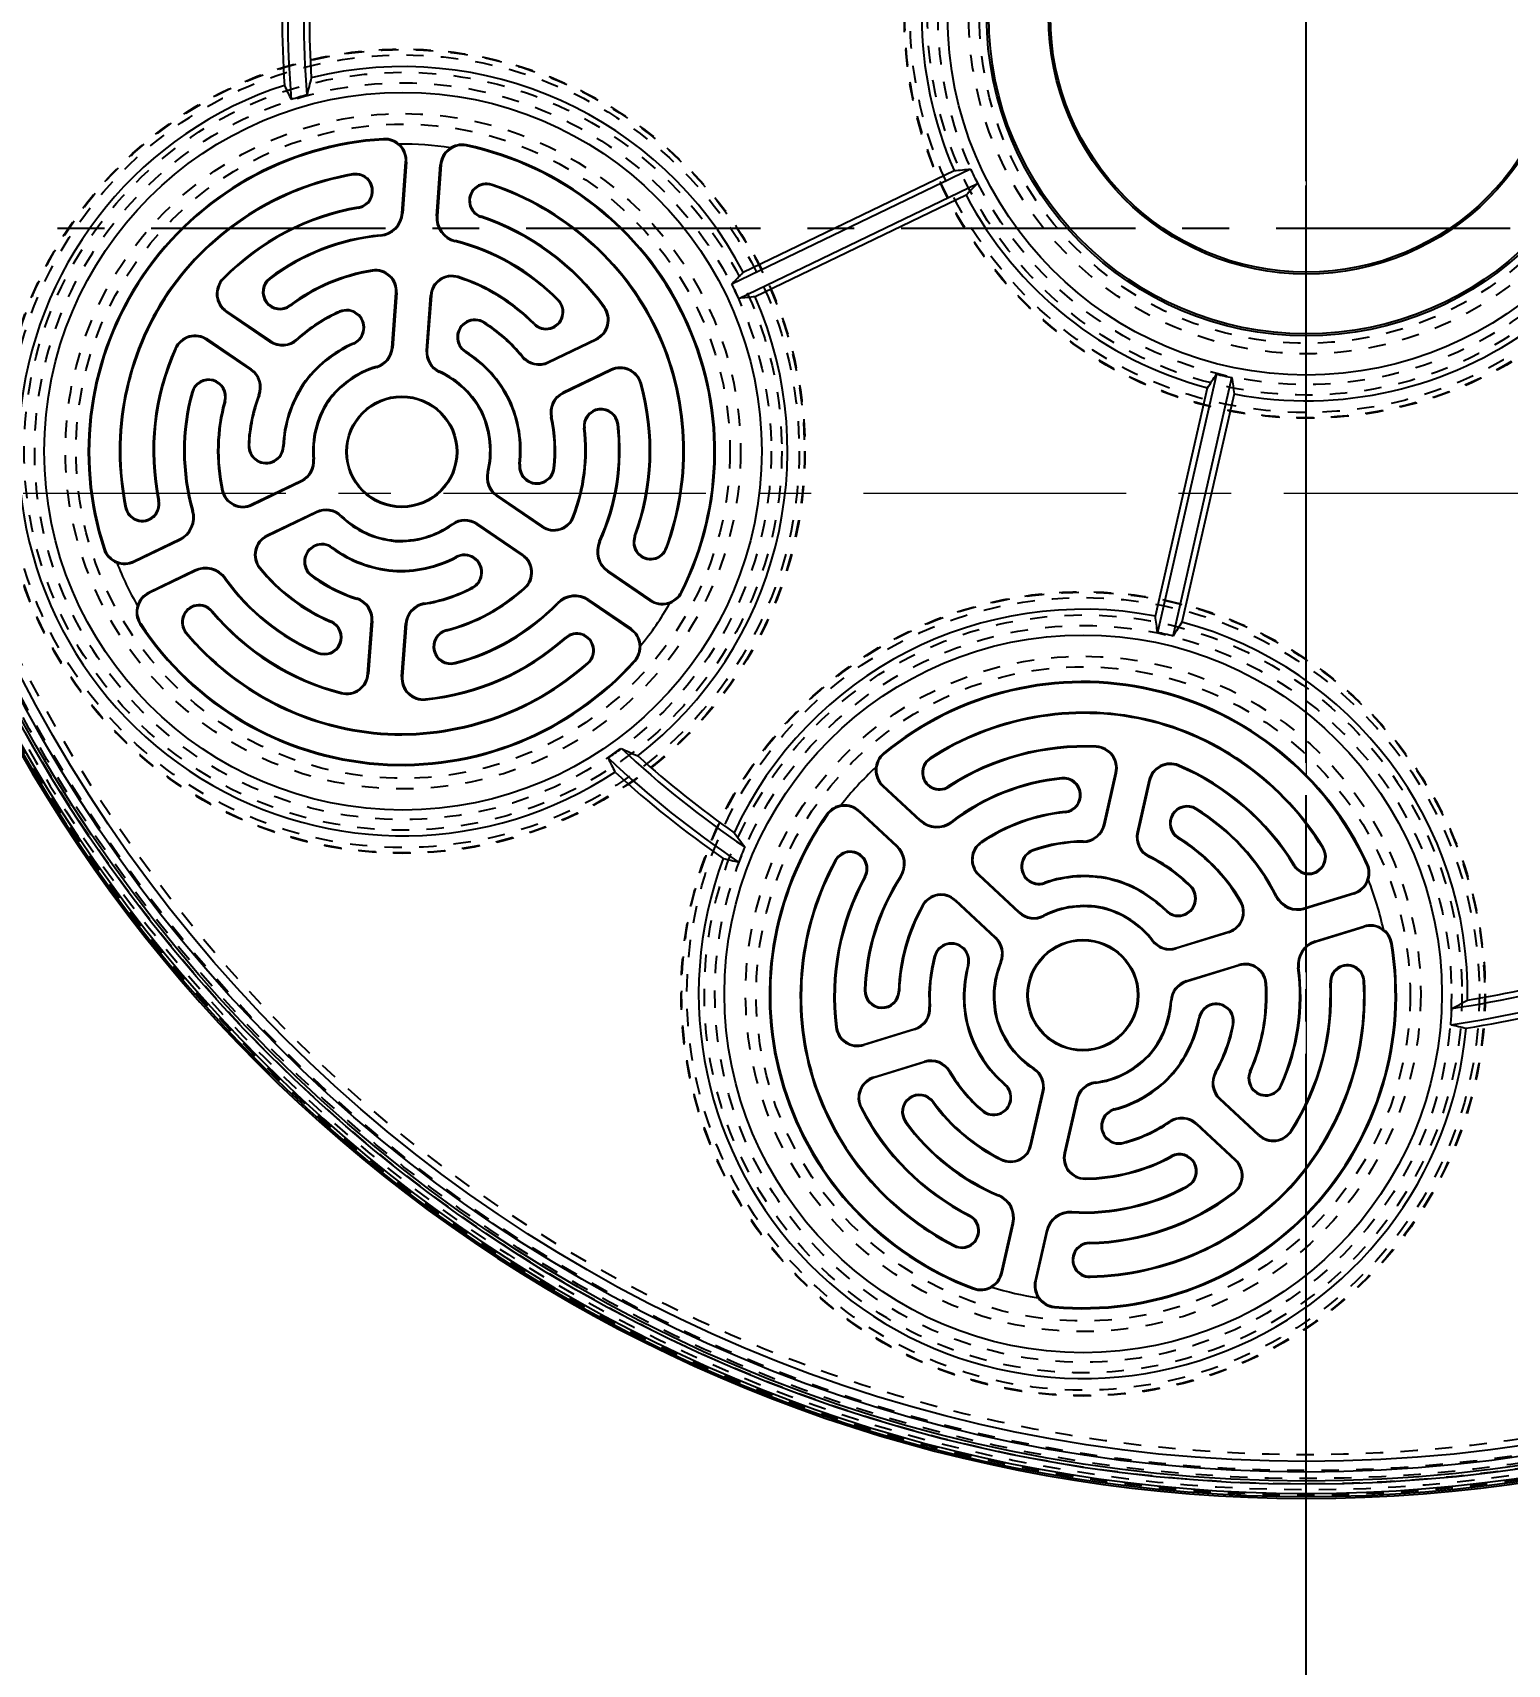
# Model space of a CAD drawing. Header units: millimetres. Extents: x -2414 to 10498, y -2238 to 649.
# Drawn here: x -238.8 to -99.7, y -1107 to -953.2 of the extents above; entities that cross this region are included whole.
import ezdxf

# ---------------------------------------------------------------- set-up
doc = ezdxf.new("R2010")
doc.units = ezdxf.units.MM
doc.header["$LTSCALE"] = 16.335
doc.header["$PDMODE"] = 3
doc.header["$PDSIZE"] = 0.3125
doc.linetypes.add('CENTER', pattern=[0.6, 0.375, -0.075, 0.075, -0.075])
doc.linetypes.add('HIDDEN', pattern=[0.2, 0.1, -0.1])
doc.layers.get('0').update_dxf_attribs({"linetype": 'CONTINUOUS'})
doc.layers.get('Defpoints').update_dxf_attribs({"linetype": 'CONTINUOUS'})
doc.layers.add('DEFAULT_2', color=8, linetype='HIDDEN')
doc.layers.add('moldbase', color=7, linetype='CONTINUOUS', lineweight=20)
doc.styles.get("Standard").update_dxf_attribs({"font": 'txt', "width": 0.8})
doc.dimstyles.new('01', dxfattribs={"dimtxt": 5, "dimasz": 5, "dimexe": 0, "dimexo": 0, "dimgap": 0, "dimtad": 0, "dimzin": 0, "dimdsep": 46, "dimtxsty": 'Standard', "dimcen": 0, "dimclrd": 4, "dimclre": 4, "dimclrt": 6, "dimazin": 0, "dimtfac": 1, "dimtofl": 0, "dimtmove": 0, "dimatfit": 3, "dimfxl": 0, "dimtolj": 1, "dimtzin": 0, "dimarcsym": 0})

# ---------------------------------------------------------------- blocks, each defined once
blk = doc.blocks.new('*D180')
at = {"color": 4, "linetype": 'ByBlock', "lineweight": -2, "transparency": 16777216}
for p, q in [((-324.54, -946.63), (-324.54, -941.63)), ((-232.81, -951.63), (-324.54, -951.63)), ((-264.48, -971.63), (-324.54, -971.63)), ((-324.54, -976.63), (-324.54, -981.63))]:
    blk.add_line(p, q, dxfattribs=at)
at = {"color": 4, "linetype": 'ByBlock', "transparency": 16777216}
for points in [[(-325.38, -946.63), (-323.71, -946.63), (-324.54, -951.63)], [(-325.38, -976.63), (-323.71, -976.63), (-324.54, -971.63)]]:
    blk.add_solid(points, dxfattribs=at)
at = {"layer": 'Defpoints', "color": 0, "linetype": 'ByBlock', "transparency": 16777216}
for p in [(-232.81, -951.63), (-324.54, -971.63), (-264.48, -971.63)]:
    blk.add_point(p, dxfattribs=at)
at = {"color": 6, "linetype": 'ByBlock', "transparency": 16777216, "insert": (-324.54, -961.68), "char_height": 5, "attachment_point": 5, "rotation": 90}
blk.add_mtext('\\A1;20.00', dxfattribs=at)

msp = doc.modelspace()

# ---------------------------------------------------------------- linework, layer by layer
at = {"color": 1, "linetype": 'CENTER', "ltscale": 2.487909}
msp.add_line((-118.638, -1186.63), (-118.638, -756.63), dxfattribs=at)
at = {"color": 1, "linetype": 'CENTER', "ltscale": 8.648595}
msp.add_line((-118.638, -1105.349), (-118.638, -797.91), dxfattribs=at)
at = {"color": 7, "linetype": 'Continuous'}
for p, q in [((-205.667, -963.187), (-205.662, -963.278)), ((-197.83, -963.775), (-197.849, -963.864)), ((-203.94, -970.204), (-203.579, -965.396)), ((-203.49, -965.403), (-203.85, -970.211)), ((-203.579, -965.396), (-203.49, -965.403)), ((-200.675, -970.449), (-200.314, -965.641)), ((-200.225, -965.647), (-200.586, -970.456)), ((-200.314, -965.641), (-200.225, -965.647)), ((-150.303, -966.041), (-172.818, -976.882)), ((-208.555, -966.595), (-208.571, -966.507)), ((-195.483, -967.576), (-195.455, -967.491)), ((-172.166, -978.237), (-149.651, -967.396)), ((-171.738, -975.769), (-151.847, -966.191)), ((-150.731, -968.509), (-170.622, -978.087)), ((-208.027, -969.632), (-208.011, -969.72)), ((-203.85, -970.211), (-203.94, -970.204)), ((-200.586, -970.456), (-200.675, -970.449)), ((-196.459, -970.5), (-196.487, -970.585)), ((-205.951, -972.355), (-205.959, -972.266)), ((-198.918, -972.883), (-198.896, -972.796)), ((-220.824, -976.362), (-220.76, -976.424)), ((-216.362, -976.396), (-216.415, -976.324)), ((-206.733, -975.581), (-206.719, -975.669)), ((-198.626, -976.189), (-198.653, -976.274)), ((-225.919, -977.714), (-225.994, -977.664)), ((-204.892, -982.894), (-204.503, -977.709)), ((-204.413, -977.715), (-204.802, -982.901)), ((-204.503, -977.709), (-204.413, -977.715)), ((-201.627, -983.139), (-201.238, -977.954)), ((-201.149, -977.96), (-201.538, -983.146)), ((-201.238, -977.954), (-201.149, -977.96)), ((-189.227, -978.431), (-189.163, -978.369)), ((-220.513, -979.504), (-220.462, -979.43)), ((-216.375, -982.326), (-220.513, -979.504)), ((-220.462, -979.43), (-216.324, -982.252)), ((-214.497, -978.875), (-214.443, -978.947)), ((-209.774, -979.541), (-209.81, -979.459)), ((-184.809, -979.063), (-184.882, -979.116)), ((-196.209, -980.558), (-196.162, -980.482)), ((-191.44, -980.605), (-191.504, -980.668)), ((-179.972, -981.161), (-179.892, -981.122)), ((-225.318, -982.952), (-225.236, -982.988)), ((-222.329, -982.168), (-222.278, -982.094)), ((-218.191, -984.989), (-222.329, -982.168)), ((-222.278, -982.094), (-218.14, -984.915)), ((-216.324, -982.252), (-216.375, -982.326)), ((-213.782, -982.141), (-213.842, -982.075)), ((-208.509, -982.45), (-208.473, -982.532)), ((-204.802, -982.901), (-204.892, -982.894)), ((-190.137, -984.216), (-185.624, -982.044)), ((-190.098, -984.297), (-185.586, -982.124)), ((-185.624, -982.044), (-185.586, -982.124)), ((-201.538, -983.146), (-201.627, -983.139)), ((-197.895, -983.246), (-197.942, -983.322)), ((-192.635, -983.727), (-192.565, -983.671)), ((-190.098, -984.297), (-190.137, -984.216)), ((-218.14, -984.915), (-218.191, -984.989)), ((-206.307, -984.749), (-206.332, -984.663)), ((-200.415, -985.191), (-200.377, -985.11)), ((-184.226, -984.948), (-188.739, -987.121)), ((-184.187, -985.029), (-188.7, -987.202)), ((-184.226, -984.948), (-184.187, -985.029)), ((-127.113, -985.372), (-132.674, -1009.734)), ((-131.209, -1010.069), (-125.647, -985.706)), ((-223.656, -987.093), (-223.742, -987.069)), ((-217.366, -987.397), (-217.449, -987.365)), ((-213.271, -986.338), (-213.197, -986.39)), ((-188.7, -987.202), (-188.739, -987.121)), ((-181.349, -986.25), (-181.435, -986.274)), ((-132.872, -1008.196), (-127.958, -986.672)), ((-125.45, -987.245), (-130.363, -1008.768)), ((-220.667, -987.924), (-220.581, -987.948)), ((-210.863, -987.981), (-210.937, -987.93)), ((-196.391, -989.066), (-196.311, -989.027)), ((-193.766, -987.803), (-193.847, -987.84)), ((-189.875, -989.459), (-189.787, -989.44)), ((-186.689, -990.473), (-186.778, -990.483)), ((-183.61, -990.097), (-183.521, -990.086)), ((-218.323, -992.077), (-218.412, -992.074)), ((-215.152, -992.193), (-215.063, -992.196)), ((-212.208, -993.403), (-212.297, -993.411)), ((-195.871, -994.628), (-195.784, -994.65)), ((-192.779, -993.871), (-192.868, -993.861)), ((-189.627, -994.23), (-189.538, -994.24)), ((-220.898, -996.355), (-220.811, -996.335)), ((-218.103, -997.654), (-213.418, -995.398)), ((-218.064, -997.734), (-213.379, -995.478)), ((-213.418, -995.398), (-213.379, -995.478)), ((-195.023, -996.855), (-194.972, -996.781)), ((-190.726, -999.785), (-195.023, -996.855)), ((-194.972, -996.781), (-190.676, -999.711)), ((-229.929, -997.94), (-230.017, -997.957)), ((-226.909, -997.322), (-226.821, -997.305)), ((-223.615, -998.261), (-223.702, -998.285)), ((-218.064, -997.734), (-218.103, -997.654)), ((-211.997, -998.348), (-216.683, -1000.603)), ((-211.959, -998.428), (-216.644, -1000.684)), ((-211.997, -998.348), (-211.959, -998.428)), ((-209.645, -998.727), (-209.707, -998.791)), ((-199.2, -999.51), (-199.148, -999.583)), ((-196.867, -999.56), (-196.817, -999.486)), ((-192.571, -1002.49), (-196.867, -999.56)), ((-196.817, -999.486), (-192.521, -1002.416)), ((-190.676, -999.711), (-190.726, -999.785)), ((-187.718, -998.844), (-187.802, -998.812)), ((-229.228, -1003.01), (-224.883, -1000.918)), ((-229.189, -1003.091), (-224.844, -1000.999)), ((-224.883, -1000.918), (-224.844, -1000.999)), ((-216.644, -1000.684), (-216.683, -1000.603)), ((-204.568, -1001.057), (-204.574, -1001.146)), ((-185.316, -1001.134), (-185.234, -1001.171)), ((-181.92, -1000.697), (-182.004, -1000.666)), ((-232.048, -1001.873), (-231.96, -1001.844)), ((-229.189, -1003.091), (-229.228, -1003.01)), ((-210.535, -1001.783), (-210.481, -1001.711)), ((-198.776, -1002.665), (-198.818, -1002.586)), ((-192.521, -1002.416), (-192.571, -1002.49)), ((-179.025, -1001.758), (-178.941, -1001.789)), ((-223.463, -1003.868), (-227.808, -1005.96)), ((-223.424, -1003.949), (-227.769, -1006.041)), ((-223.463, -1003.868), (-223.424, -1003.949)), ((-217.372, -1003.679), (-217.302, -1003.623)), ((-212.422, -1004.333), (-212.475, -1004.405)), ((-204.786, -1003.963), (-204.778, -1003.873)), ((-184.509, -1004.025), (-184.459, -1003.951)), ((-180.525, -1006.741), (-184.509, -1004.025)), ((-184.459, -1003.951), (-180.475, -1006.667)), ((-227.769, -1006.041), (-227.808, -1005.96)), ((-220.556, -1004.615), (-220.629, -1004.667)), ((-197.29, -1005.468), (-197.248, -1005.548)), ((-192.298, -1005.56), (-192.358, -1005.494)), ((-177.518, -1005.963), (-177.599, -1005.922)), ((-208.166, -1006.504), (-208.193, -1006.589)), ((-201.822, -1006.98), (-201.808, -1007.068)), ((-189.289, -1006.96), (-189.225, -1007.023)), ((-186.354, -1006.729), (-186.303, -1006.656)), ((-182.37, -1009.446), (-186.354, -1006.729)), ((-186.303, -1006.656), (-182.319, -1009.372)), ((-180.475, -1006.667), (-180.525, -1006.741)), ((-228.638, -1008.954), (-228.561, -1008.903)), ((-221.876, -1007.774), (-221.807, -1007.717)), ((-210.637, -1008.756), (-210.601, -1008.674)), ((-207.173, -1013.645), (-206.799, -1008.65)), ((-206.709, -1008.657), (-207.084, -1013.651)), ((-206.799, -1008.65), (-206.709, -1008.657)), ((-203.959, -1013.886), (-203.584, -1008.891)), ((-203.495, -1008.898), (-203.869, -1013.893)), ((-203.584, -1008.891), (-203.495, -1008.898)), ((-224.242, -1009.75), (-224.311, -1009.808)), ((-199.715, -1009.575), (-199.738, -1009.488)), ((-188.455, -1010.281), (-188.514, -1010.214)), ((-182.319, -1009.372), (-182.37, -1009.446)), ((-211.851, -1011.611), (-211.886, -1011.693)), ((-207.084, -1013.651), (-207.173, -1013.645)), ((-198.94, -1012.579), (-198.918, -1012.666)), ((-186.41, -1012.588), (-186.351, -1012.655)), ((-181.945, -1012.456), (-182.013, -1012.395)), ((-203.869, -1013.893), (-203.959, -1013.886)), ((-209.65, -1015.492), (-209.628, -1015.406)), ((-201.696, -1016.089), (-201.705, -1016)), ((-133.789, -1017.995), (-133.77, -1017.908)), ((-205.931, -1019.229), (-205.937, -1019.318)), ((-158.516, -1021.118), (-158.458, -1021.188)), ((-138.445, -1020.469), (-138.449, -1020.558)), ((-154.081, -1021.653), (-154.13, -1021.577)), ((-137.738, -1027.848), (-136.623, -1022.965)), ((-137.651, -1027.867), (-136.536, -1022.985)), ((-136.623, -1022.965), (-136.536, -1022.985)), ((-130.669, -1022.244), (-130.704, -1022.327)), ((-158.606, -1024.223), (-158.545, -1024.158)), ((-155.072, -1027.503), (-158.606, -1024.223)), ((-158.545, -1024.158), (-155.011, -1027.438)), ((-152.403, -1024.239), (-152.355, -1024.314)), ((-141.693, -1023.529), (-141.702, -1023.44)), ((-133.48, -1023.682), (-134.595, -1028.565)), ((-133.393, -1023.702), (-134.508, -1028.585)), ((-133.48, -1023.682), (-133.393, -1023.702)), ((-163.862, -1026.879), (-163.788, -1026.931)), ((-160.833, -1026.623), (-160.772, -1026.557)), ((-157.298, -1029.903), (-160.833, -1026.623)), ((-160.772, -1026.557), (-157.238, -1029.837)), ((-155.011, -1027.438), (-155.072, -1027.503)), ((-152.074, -1027.647), (-152.128, -1027.576)), ((-141.374, -1026.615), (-141.365, -1026.704)), ((-129.07, -1026.411), (-129.023, -1026.334)), ((-137.651, -1027.867), (-137.738, -1027.848)), ((-134.508, -1028.585), (-134.595, -1028.565)), ((-130.697, -1029.052), (-130.744, -1029.129)), ((-157.238, -1029.837), (-157.298, -1029.903)), ((-149.307, -1029.48), (-149.257, -1029.554)), ((-144.384, -1030.314), (-144.413, -1030.23)), ((-139.677, -1029.495), (-139.678, -1029.406)), ((-117.095, -1030.096), (-117.018, -1030.05)), ((-162.998, -1031.261), (-163.077, -1031.218)), ((-133.475, -1030.911), (-133.436, -1030.831)), ((-119.729, -1031.698), (-119.805, -1031.745)), ((-112.868, -1031.54), (-112.95, -1031.578)), ((-160.294, -1032.742), (-160.215, -1032.785)), ((-156.871, -1032.816), (-156.946, -1032.767)), ((-149.555, -1032.622), (-149.494, -1032.556)), ((-145.744, -1036.159), (-149.555, -1032.622)), ((-149.494, -1032.556), (-145.683, -1036.093)), ((-143.333, -1033.308), (-143.303, -1033.393)), ((-137.196, -1032.92), (-137.217, -1033.007)), ((-129.591, -1033.692), (-129.527, -1033.628)), ((-151.782, -1035.022), (-151.721, -1034.956)), ((-147.971, -1038.559), (-151.782, -1035.022)), ((-151.721, -1034.956), (-147.91, -1038.493)), ((-124.793, -1035.076), (-124.87, -1035.121)), ((-121.505, -1034.626), (-121.425, -1034.585)), ((-118.768, -1035.712), (-114.16, -1034.29)), ((-114.134, -1034.376), (-118.742, -1035.797)), ((-114.16, -1034.29), (-114.134, -1034.376)), ((-154.836, -1035.439), (-154.758, -1035.483)), ((-145.683, -1036.093), (-145.744, -1036.159)), ((-143.384, -1036.491), (-143.424, -1036.411)), ((-137.845, -1035.761), (-137.825, -1035.674)), ((-131.837, -1035.933), (-131.9, -1035.996)), ((-118.742, -1035.797), (-118.768, -1035.712)), ((-130.928, -1039.462), (-125.959, -1037.929)), ((-125.933, -1038.015), (-130.902, -1039.547)), ((-125.959, -1037.929), (-125.933, -1038.015)), ((-117.803, -1038.84), (-113.195, -1037.419)), ((-113.169, -1037.505), (-117.777, -1038.926)), ((-113.195, -1037.419), (-113.169, -1037.505)), ((-147.91, -1038.493), (-147.971, -1038.559)), ((-133.172, -1038.822), (-133.101, -1038.768)), ((-130.902, -1039.547), (-130.928, -1039.462)), ((-117.777, -1038.926), (-117.803, -1038.84)), ((-110.551, -1039.049), (-110.641, -1039.065)), ((-153.637, -1040.286), (-153.723, -1040.262)), ((-150.573, -1041.11), (-150.486, -1041.134)), ((-147.403, -1040.822), (-147.486, -1040.788)), ((-129.964, -1042.59), (-124.995, -1041.058)), ((-124.968, -1041.143), (-129.937, -1042.676)), ((-124.995, -1041.058), (-124.968, -1041.143)), ((-119.427, -1041.365), (-119.338, -1041.353)), ((-129.937, -1042.676), (-129.964, -1042.59)), ((-122.398, -1042.844), (-122.487, -1042.85)), ((-116.31, -1042.783), (-116.4, -1042.788)), ((-113.232, -1042.623), (-113.142, -1042.618)), ((-160.202, -1043.475), (-160.292, -1043.473)), ((-157.101, -1043.563), (-157.012, -1043.566)), ((-131.431, -1044.468), (-131.341, -1044.473)), ((-154.102, -1045.04), (-154.191, -1045.046)), ((-128.7, -1046.104), (-128.788, -1046.087)), ((-163.011, -1046.943), (-162.922, -1046.932)), ((-160.387, -1048.573), (-155.601, -1047.097)), ((-155.574, -1047.183), (-160.36, -1048.659)), ((-155.601, -1047.097), (-155.574, -1047.183)), ((-150.502, -1047.258), (-150.416, -1047.232)), ((-147.717, -1046.399), (-147.803, -1046.426)), ((-125.582, -1046.69), (-125.494, -1046.707)), ((-160.36, -1048.659), (-160.387, -1048.573)), ((-159.437, -1051.654), (-154.651, -1050.178)), ((-154.624, -1050.263), (-159.41, -1051.739)), ((-154.651, -1050.178), (-154.624, -1050.263)), ((-133.568, -1049.629), (-133.503, -1049.69)), ((-165.131, -1051.77), (-165.216, -1051.797)), ((-159.41, -1051.739), (-159.437, -1051.654)), ((-152.227, -1051.119), (-152.305, -1051.164)), ((-144.316, -1050.831), (-144.365, -1050.906)), ((-138.555, -1052.146), (-138.544, -1052.235)), ((-131.433, -1051.612), (-131.497, -1051.55)), ((-127.226, -1051.176), (-127.148, -1051.22)), ((-123.883, -1051.147), (-123.965, -1051.11)), ((-147.098, -1052.378), (-147.039, -1052.31)), ((-144.668, -1058.09), (-143.511, -1053.021)), ((-144.581, -1058.11), (-143.423, -1053.041)), ((-143.511, -1053.021), (-143.423, -1053.041)), ((-140.319, -1053.749), (-141.476, -1058.819)), ((-140.231, -1053.769), (-141.389, -1058.839)), ((-140.319, -1053.749), (-140.231, -1053.769)), ((-126.829, -1053.745), (-126.768, -1053.679)), ((-123.158, -1057.152), (-126.829, -1053.745)), ((-126.768, -1053.679), (-123.097, -1057.086)), ((-121.051, -1052.413), (-120.969, -1052.45)), ((-160.661, -1054.565), (-160.581, -1054.524)), ((-153.874, -1054.029), (-153.801, -1053.976)), ((-149.165, -1054.785), (-149.223, -1054.853)), ((-136.721, -1054.747), (-136.744, -1054.661)), ((-156.387, -1055.848), (-156.459, -1055.9)), ((-131.553, -1055.839), (-131.503, -1055.913)), ((-129.022, -1056.108), (-128.961, -1056.042)), ((-125.351, -1059.515), (-129.022, -1056.108)), ((-128.961, -1056.042), (-125.29, -1059.449)), ((-120.025, -1056.756), (-120.1, -1056.708)), ((-144.581, -1058.11), (-144.668, -1058.09)), ((-135.903, -1057.813), (-135.88, -1057.9)), ((-123.097, -1057.086), (-123.158, -1057.152)), ((-147.426, -1059.466), (-147.387, -1059.386)), ((-141.389, -1058.839), (-141.476, -1058.819)), ((-131.332, -1059.175), (-131.375, -1059.096)), ((-125.29, -1059.449), (-125.351, -1059.515)), ((-139.501, -1061.275), (-139.501, -1061.186)), ((-147.63, -1062.779), (-147.664, -1062.861)), ((-129.858, -1061.904), (-129.815, -1061.983)), ((-125.45, -1062.603), (-125.504, -1062.532)), ((-120.21, -1062.025), (-120.144, -1062.086)), ((-140.755, -1064.348), (-140.76, -1064.438)), ((-150.417, -1064.768), (-150.376, -1064.689)), ((-147.416, -1070.128), (-146.343, -1065.427)), ((-147.329, -1070.148), (-146.255, -1065.447)), ((-146.343, -1065.427), (-146.255, -1065.447)), ((-151.817, -1067.515), (-151.858, -1067.594)), ((-143.151, -1066.156), (-144.224, -1070.857)), ((-143.064, -1066.175), (-144.137, -1070.877)), ((-143.151, -1066.156), (-143.064, -1066.175)), ((-139.108, -1067.35), (-139.11, -1067.261)), ((-147.329, -1070.148), (-147.416, -1070.128)), ((-139.038, -1070.432), (-139.035, -1070.522)), ((-150.063, -1071.624), (-150.031, -1071.537)), ((-144.137, -1070.877), (-144.224, -1070.857)), ((-142.401, -1073.373), (-142.393, -1073.281))]:
    msp.add_line(p, q, dxfattribs=at)
at = {"color": 1, "linetype": 'CENTER', "ltscale": 3.607469}
msp.add_line((-333.638, -971.63), (96.362, -971.63), dxfattribs=at)
at = {"color": 7, "linetype": 'Continuous'}
for centre, radius in [((-118.638, -951.63), 138.414), ((-118.638, -951.63), 138.114), ((-118.638, -951.63), 137.266), ((-118.638, -951.63), 136.266), ((-118.638, -951.63), 33.834), ((-118.638, -951.63), 30.147), ((-118.638, -951.63), 29.952), ((-118.638, -951.63), 24.318), ((-118.638, -951.63), 24.139), ((-203.831, -992.648), 33.834), ((-203.941, -992.701), 5.242), ((-203.941, -992.701), 5.152), ((-139.683, -1043.811), 33.834), ((-139.71, -1043.93), 5.242), ((-139.71, -1043.93), 5.152)]:
    msp.add_circle(centre, radius, dxfattribs=at)
for centre, radius, start, end in [((-118.638, -951.63), 36.261, 156.31299, 203.67701), ((-118.638, -951.63), 96.056, 175.29408, 184.69592), ((-118.638, -951.63), 94.552, 175.48242, 184.50758), ((-118.638, -951.63), 96.59, 176.11743, 183.87257), ((-118.638, -951.63), 94.018, 176.45092, 183.53908), ((-203.831, -992.648), 36.261, 27.74299, 103.79401), ((-203.831, -992.648), 36.261, 107.95344, 303.46656), ((-114.62, -911.303), 110.782, 205.01782, 205.78525), ((-121.5, -981.863), 94.2, 164.96931, 165.99177), ((-203.831, -992.648), 34.79, 105.10718, 107.63667), ((-203.941, -992.701), 29.565, 93.34792, 198.07125), ((-203.941, -992.701), 29.473, 93.34792, 198.07208), ((-205.548, -965.246), 2.062, 355.71, 93.30513), ((-205.547, -965.248), 1.973, 355.71, 93.34792), ((-203.831, -992.648), 28.96, 81.07783, 90.71851), ((-198.255, -965.791), 2.06, 78.09653, 175.71), ((-198.257, -965.795), 1.973, 78.07208, 175.71), ((-203.941, -992.701), 29.473, 333.34792, 78.07208), ((-203.941, -992.701), 29.564, 333.34792, 78.07208), ((-118.638, -951.63), 34.79, 204.47185, 206.94815), ((-203.986, -992.849), 26.738, 99.87266, 145.39329), ((-203.986, -992.849), 26.649, 99.87266, 145.39223), ((-208.291, -968.114), 1.631, 279.87265, 99.87266), ((-208.291, -968.114), 1.541, 279.87265, 99.87266), ((-195.971, -969.038), 1.631, 71.54734, 251.54735), ((-195.971, -969.038), 1.541, 71.54734, 251.54735), ((-203.918, -992.854), 26.649, 26.02777, 71.54734), ((-203.918, -992.854), 26.738, 26.0267, 71.54734), ((-118.638, -951.63), 36.261, 207.74299, 255.10701), ((-203.986, -992.849), 23.566, 99.87265, 135.60197), ((-203.986, -992.849), 23.476, 99.87265, 135.60197), ((-206.173, -970.037), 2.239, 275.4754, 355.71), ((-206.173, -970.037), 2.329, 275.4754, 355.71), ((-198.353, -970.624), 2.329, 175.71, 255.9446), ((-198.353, -970.624), 2.239, 175.71, 255.9446), ((-203.918, -992.854), 23.476, 35.81803, 71.54735), ((-203.918, -992.854), 23.566, 35.81803, 71.54735), ((-203.986, -992.849), 20.678, 95.4754, 126.94878), ((-203.986, -992.849), 20.588, 95.4754, 126.94878), ((-203.918, -992.854), 20.588, 44.47122, 75.9446), ((-203.918, -992.854), 20.678, 44.47122, 75.9446), ((-219.352, -977.803), 2.06, 135.60197, 235.70999), ((-219.352, -977.803), 1.97, 135.60197, 235.70999), ((-215.429, -977.636), 1.641, 126.94878, 306.94878), ((-215.429, -977.636), 1.551, 126.94878, 306.94878), ((-203.986, -992.849), 17.486, 99.03723, 126.94878), ((-203.986, -992.849), 17.396, 99.03723, 126.94878), ((-206.417, -977.565), 2.009, 355.71, 99.03723), ((-206.417, -977.565), 1.92, 355.71, 99.03723), ((-199.234, -978.104), 2.009, 72.38277, 175.71), ((-199.234, -978.104), 1.92, 72.38277, 175.71), ((-203.918, -992.854), 17.396, 44.47122, 72.38277), ((-203.918, -992.854), 17.486, 44.47122, 72.38277), ((-203.831, -992.648), 34.79, 24.47185, 26.94815), ((-203.82, -992.605), 26.738, 146.0267, 191.54734), ((-203.82, -992.605), 26.649, 146.02777, 191.54734), ((-190.333, -979.518), 1.641, 224.47122, 44.47122), ((-190.333, -979.518), 1.551, 224.47122, 44.47122), ((-203.831, -992.648), 36.261, 307.62599, 23.67701), ((-203.986, -992.849), 14.602, 113.50462, 132.45092), ((-203.986, -992.849), 14.513, 113.50462, 132.45092), ((-209.141, -980.995), 1.676, 293.50461, 113.50462), ((-209.141, -980.995), 1.586, 293.50461, 113.50462), ((-186.479, -980.269), 1.97, 295.70996, 35.81803), ((-186.479, -980.269), 2.06, 295.70996, 35.81803), ((-197.052, -981.902), 1.676, 57.91538, 237.91539), ((-197.052, -981.902), 1.586, 57.91538, 237.91539), ((-203.918, -992.854), 14.513, 38.96908, 57.91538), ((-203.918, -992.854), 14.602, 38.96908, 57.91538), ((-204.046, -992.588), 26.649, 339.87266, 25.39223), ((-204.046, -992.588), 26.738, 339.87266, 25.39329), ((-118.638, -951.63), 36.261, 259.17299, 306.53701), ((-203.82, -992.605), 23.566, 155.81803, 191.54735), ((-203.82, -992.605), 23.476, 155.81803, 191.54735), ((-223.439, -983.795), 2.06, 55.71001, 155.81803), ((-223.439, -983.795), 1.97, 55.71001, 155.81803), ((-215.195, -980.596), 2.094, 235.70999, 312.45092), ((-215.195, -980.596), 2.004, 235.70999, 312.45092), ((-203.986, -992.849), 11.34, 113.50461, 144.96325), ((-203.986, -992.849), 11.25, 113.50461, 144.95731), ((-206.881, -982.745), 1.995, 285.98843, 355.71), ((-206.881, -982.745), 2.085, 285.98843, 355.71), ((-199.548, -983.295), 2.085, 175.71, 245.43157), ((-199.548, -983.295), 1.995, 175.71, 245.43157), ((-203.918, -992.854), 11.25, 26.46269, 57.91539), ((-203.918, -992.854), 11.34, 26.45675, 57.91539), ((-191.007, -982.41), 2.094, 218.96908, 295.70996), ((-191.007, -982.41), 2.004, 218.96908, 295.70996), ((-222.161, -987.508), 1.641, 344.47122, 164.47122), ((-222.161, -987.508), 1.551, 344.47122, 164.47122), ((-219.32, -986.645), 2.004, 338.96908, 55.71001), ((-219.32, -986.645), 2.094, 338.96908, 55.71001), ((-203.986, -992.849), 8.516, 105.98843, 144.71557), ((-203.986, -992.849), 8.426, 105.98843, 144.705), ((-203.918, -992.854), 8.426, 26.715, 65.43157), ((-203.918, -992.854), 8.516, 26.70443, 65.43157), ((-183.332, -986.804), 2.06, 15.60197, 115.71004), ((-183.332, -986.804), 1.97, 15.60197, 115.71004), ((-118.638, -951.63), 34.79, 255.90185, 258.37815), ((-203.82, -992.605), 20.678, 164.47122, 195.9446), ((-203.82, -992.605), 20.588, 164.47122, 195.9446), ((-203.82, -992.605), 14.602, 158.96908, 177.91538), ((-203.82, -992.605), 14.513, 158.96908, 177.91538), ((-203.82, -992.605), 11.34, 146.45675, 177.91539), ((-203.82, -992.605), 11.25, 146.46269, 177.91539), ((-187.83, -989.008), 2.094, 115.71005, 192.45092), ((-187.83, -989.008), 2.004, 115.71005, 192.45092), ((-204.046, -992.588), 23.476, 339.87265, 15.60197), ((-204.046, -992.588), 23.566, 339.87265, 15.60197), ((-203.82, -992.605), 17.486, 164.47122, 192.38277), ((-203.82, -992.605), 17.396, 164.47122, 192.38277), ((-203.82, -992.605), 8.516, 146.70443, 185.43157), ((-203.82, -992.605), 8.426, 146.715, 185.43157), ((-204.046, -992.588), 8.426, 345.98843, 24.705), ((-204.046, -992.588), 8.516, 345.98843, 24.71557), ((-204.046, -992.588), 11.25, 353.50461, 24.95731), ((-204.046, -992.588), 11.34, 353.50461, 24.96325), ((-185.149, -990.285), 1.641, 6.94878, 186.94878), ((-185.149, -990.285), 1.551, 6.94878, 186.94878), ((-204.046, -992.588), 14.513, 353.50462, 12.45092), ((-204.046, -992.588), 14.602, 353.50462, 12.45092), ((-204.046, -992.588), 17.396, 339.03723, 6.94878), ((-204.046, -992.588), 17.486, 339.03723, 6.94878), ((-204.046, -992.588), 20.588, 335.4754, 6.94878), ((-204.046, -992.588), 20.678, 335.4754, 6.94878), ((-216.737, -992.135), 1.676, 177.91538, 357.91539), ((-216.737, -992.135), 1.586, 177.91538, 357.91539), ((-214.283, -993.6), 1.995, 295.71, 5.43157), ((-214.283, -993.6), 2.085, 295.71, 5.43157), ((-118.638, -951.63), 139.276, 197.67954, 342.32046), ((-193.848, -995.133), 2.085, 165.98843, 235.71), ((-193.848, -995.133), 1.995, 165.98843, 235.71), ((-191.203, -994.05), 1.676, 173.50461, 353.50462), ((-191.203, -994.05), 1.586, 173.50461, 353.50462), ((-118.638, -951.63), 139.577, 198.29371, 341.70629), ((-218.936, -995.924), 2.009, 192.38277, 295.71), ((-218.936, -995.924), 1.92, 192.38277, 295.71), ((-118.638, -951.63), 139.745, 199.49307, 340.50693), ((-228.419, -997.631), 1.631, 191.54734, 11.54735), ((-228.419, -997.631), 1.541, 191.54734, 11.54735), ((-225.855, -998.9), 2.239, 295.71, 15.9446), ((-225.855, -998.9), 2.329, 295.71, 15.9446), ((-211.093, -1000.226), 2.085, 45.98843, 115.71), ((-211.093, -1000.226), 1.995, 45.98843, 115.71), ((-203.79, -992.666), 8.516, 225.98843, 264.71557), ((-203.79, -992.666), 8.426, 225.98843, 264.705), ((-204.085, -992.644), 8.516, 266.70443, 305.43157), ((-204.085, -992.644), 8.426, 266.715, 305.43157), ((-197.991, -1001.209), 2.085, 55.71, 125.43157), ((-197.991, -1001.209), 1.995, 55.71, 125.43157), ((-189.594, -998.125), 2.009, 235.71, 339.03723), ((-189.594, -998.125), 1.92, 235.71, 339.03723), ((-215.811, -1002.414), 2.009, 115.71, 219.03723), ((-215.811, -1002.414), 1.92, 115.71, 219.03723), ((-211.478, -1003.058), 1.676, 53.50461, 233.50462), ((-211.478, -1003.058), 1.586, 53.50461, 233.50462), ((-183.197, -1002.1), 2.329, 155.4754, 235.71), ((-183.197, -1002.1), 2.239, 155.4754, 235.71), ((-180.472, -1001.228), 1.631, 159.87265, 339.87266), ((-180.472, -1001.228), 1.541, 159.87265, 339.87266), ((-230.084, -1001.232), 1.973, 198.07208, 295.71), ((-203.79, -992.666), 11.34, 233.50461, 264.96325), ((-203.79, -992.666), 11.25, 233.50461, 264.95731), ((-204.085, -992.644), 11.34, 266.45675, 297.91539), ((-204.085, -992.644), 11.25, 266.46269, 297.91539), ((-198.033, -1004.067), 1.676, 297.91538, 117.91539), ((-198.033, -1004.067), 1.586, 297.91538, 117.91539), ((-193.653, -1004.076), 1.92, 312.38277, 55.71), ((-193.653, -1004.076), 2.009, 312.38277, 55.71), ((-230.084, -1001.232), 2.063, 249.24313, 295.71), ((-203.831, -992.648), 28.96, 201.28528, 210.13472), ((-222.453, -1005.966), 2.329, 35.4754, 115.71), ((-222.453, -1005.966), 2.239, 35.4754, 115.71), ((-203.79, -992.666), 17.486, 219.03723, 246.94878), ((-203.79, -992.666), 17.396, 219.03723, 246.94878), ((-203.79, -992.666), 14.602, 233.50462, 252.45092), ((-203.79, -992.666), 14.513, 233.50462, 252.45092), ((-226.913, -1007.819), 1.973, 115.71, 213.34792), ((-226.913, -1007.819), 2.063, 115.71, 162.17687), ((-203.79, -992.666), 20.678, 215.4754, 246.94878), ((-203.79, -992.666), 20.588, 215.4754, 246.94878), ((-204.085, -992.644), 14.513, 278.96908, 297.91538), ((-204.085, -992.644), 14.602, 278.96908, 297.91538), ((-204.085, -992.644), 17.396, 284.47122, 312.38277), ((-204.085, -992.644), 17.486, 284.47122, 312.38277), ((-179.359, -1005.038), 2.06, 235.71, 333.32347), ((-179.363, -1005.037), 1.973, 235.71, 333.34792), ((-223.059, -1008.762), 1.631, 39.87265, 219.87266), ((-223.059, -1008.762), 1.541, 39.87265, 219.87266), ((-208.797, -1008.5), 2.004, 355.70999, 72.45092), ((-208.797, -1008.5), 2.094, 355.70999, 72.45092), ((-201.496, -1009.048), 2.094, 98.96908, 175.71001), ((-201.496, -1009.048), 2.004, 98.96908, 175.71001), ((-204.085, -992.644), 20.588, 284.47122, 315.9446), ((-204.085, -992.644), 20.678, 284.47122, 315.9446), ((-187.615, -1008.58), 2.329, 55.71, 135.9446), ((-187.615, -1008.58), 2.239, 55.71, 135.9446), ((-203.831, -992.648), 28.96, 320.70149, 330.34217), ((-139.683, -1043.811), 36.261, 79.17299, 155.22401), ((-203.941, -992.701), 29.565, 213.34873, 318.07208), ((-203.941, -992.701), 29.473, 213.34792, 318.07208), ((-203.79, -992.666), 23.566, 219.87265, 255.60197), ((-203.79, -992.666), 23.476, 219.87265, 255.60197), ((-211.244, -1010.183), 1.641, 246.94878, 66.94878), ((-211.244, -1010.183), 1.551, 246.94878, 66.94878), ((-139.683, -1043.811), 36.261, 359.05599, 75.10701), ((-203.79, -992.666), 26.738, 219.87266, 265.39329), ((-203.79, -992.666), 26.649, 219.87266, 265.39223), ((-204.085, -992.644), 23.476, 275.81803, 311.54735), ((-204.085, -992.644), 23.566, 275.81803, 311.54735), ((-199.328, -1011.077), 1.641, 104.47122, 284.47122), ((-199.328, -1011.077), 1.551, 104.47122, 284.47122), ((-187.433, -1011.435), 1.631, 311.54734, 131.54735), ((-187.433, -1011.435), 1.541, 311.54734, 131.54735), ((-183.481, -1011.077), 1.973, 318.07208, 55.71), ((-183.481, -1011.079), 2.062, 318.11487, 55.71), ((-139.683, -1043.811), 34.79, 75.90185, 78.37815), ((-209.138, -1013.497), 2.06, 255.60197, 355.70999), ((-209.138, -1013.497), 1.97, 255.60197, 355.70999), ((-204.085, -992.644), 26.738, 266.0267, 311.54734), ((-204.085, -992.644), 26.649, 266.02777, 311.54734), ((-201.905, -1014.04), 2.06, 175.71001, 275.81803), ((-201.905, -1014.04), 1.97, 175.71001, 275.81803), ((-139.71, -1043.93), 29.564, 24.77792, 129.50208), ((-139.71, -1043.93), 29.473, 24.77792, 129.50208), ((-139.576, -1044.008), 26.738, 77.4567, 122.97734), ((-139.576, -1044.008), 26.649, 77.45777, 122.97734), ((-139.864, -1043.942), 26.649, 31.30266, 76.82223), ((-139.864, -1043.942), 26.738, 31.30266, 76.82329), ((-203.831, -992.648), 34.79, 303.78333, 306.31282), ((-118.638, -951.63), 94.552, 226.91242, 235.93758), ((-144.057, -935.013), 94.2, 245.42823, 246.45069), ((-118.638, -951.63), 94.018, 227.88092, 234.96908), ((-157.205, -1022.707), 2.06, 129.52653, 227.14), ((-157.203, -1022.711), 1.973, 129.50208, 227.14), ((-139.576, -1044.008), 23.566, 87.24803, 122.97735), ((-139.576, -1044.008), 23.476, 87.24803, 122.97735), ((-138.544, -1022.526), 1.97, 347.13996, 87.24803), ((-138.544, -1022.526), 2.06, 347.13996, 87.24803), ((-84.608, -973.636), 110.782, 205.63475, 206.40218), ((-118.638, -951.63), 96.056, 226.72408, 236.12592), ((-118.638, -951.63), 96.59, 227.54743, 235.30257), ((-139.683, -1043.811), 28.96, 132.50783, 142.14851), ((-153.242, -1022.946), 1.631, 122.97734, 302.97735), ((-153.242, -1022.946), 1.541, 122.97734, 302.97735), ((-131.472, -1024.141), 2.06, 67.03197, 167.14004), ((-131.472, -1024.141), 1.97, 67.03197, 167.14004), ((-139.864, -1043.942), 23.476, 31.30265, 67.03197), ((-139.864, -1043.942), 23.566, 31.30265, 67.03197), ((-139.576, -1044.008), 20.678, 95.90122, 127.3746), ((-139.576, -1044.008), 20.588, 95.90122, 127.3746), ((-141.534, -1025.072), 1.641, 275.90122, 95.90122), ((-141.534, -1025.072), 1.551, 275.90122, 95.90122), ((-162.178, -1028.07), 2.062, 47.14, 144.73513), ((-162.175, -1028.07), 1.973, 47.14, 144.77792), ((-129.883, -1027.732), 1.641, 58.37878, 238.37878), ((-139.71, -1043.93), 29.565, 144.77792, 249.50125), ((-139.71, -1043.93), 29.473, 144.77792, 249.50208), ((-153.487, -1025.796), 2.329, 227.14, 307.3746), ((-153.487, -1025.796), 2.239, 227.14, 307.3746), ((-139.576, -1044.008), 17.486, 95.90122, 123.81277), ((-139.576, -1044.008), 17.396, 95.90122, 123.81277), ((-129.883, -1027.732), 1.551, 58.37878, 238.37878), ((-139.864, -1043.942), 20.588, 26.9054, 58.37878), ((-139.864, -1043.942), 20.678, 26.9054, 58.37878), ((-96.785, -972.716), 94.2, 216.39931, 217.42177), ((-139.692, -1027.401), 2.004, 270.39908, 347.13996), ((-139.692, -1027.401), 2.094, 270.39908, 347.13996), ((-132.554, -1029.031), 2.094, 167.14005, 243.88092), ((-132.554, -1029.031), 2.004, 167.14005, 243.88092), ((-139.864, -1043.942), 17.396, 30.46723, 58.37878), ((-139.864, -1043.942), 17.486, 30.46723, 58.37878), ((-139.683, -1043.811), 34.79, 156.53718, 159.06667), ((-161.646, -1032.002), 1.631, 331.30265, 151.30266), ((-161.646, -1032.002), 1.541, 331.30265, 151.30266), ((-158.822, -1031.545), 2.239, 326.9054, 47.14), ((-158.822, -1031.545), 2.329, 326.9054, 47.14), ((-148.189, -1031.149), 2.009, 123.81277, 227.14), ((-148.189, -1031.149), 1.92, 123.81277, 227.14), ((-143.858, -1031.811), 1.676, 109.34538, 289.34539), ((-143.858, -1031.811), 1.586, 109.34538, 289.34539), ((-139.576, -1044.008), 14.602, 90.39908, 109.34538), ((-139.576, -1044.008), 14.513, 90.39908, 109.34538), ((-118.412, -1030.897), 1.631, 211.30265, 31.30266), ((-118.412, -1030.897), 1.541, 211.30265, 31.30266), ((-139.683, -1043.811), 36.261, 159.38344, 354.89656), ((-147.662, -923.346), 110.782, 256.44782, 257.21525), ((-139.623, -1044.058), 26.738, 151.30266, 196.82329), ((-139.623, -1044.058), 26.649, 151.30266, 196.82223), ((-139.864, -1043.942), 14.513, 44.93462, 63.88092), ((-139.864, -1043.942), 14.602, 44.93462, 63.88092), ((-114.742, -1032.405), 1.973, 287.14, 24.77792), ((-114.738, -1032.402), 2.06, 287.14, 24.75347), ((-139.623, -1044.058), 23.566, 151.30265, 187.03197), ((-139.623, -1044.058), 23.476, 151.30265, 187.03197), ((-139.623, -1044.058), 20.678, 146.9054, 178.37878), ((-139.623, -1044.058), 20.588, 146.9054, 178.37878), ((-139.576, -1044.008), 11.34, 77.88675, 109.34539), ((-139.576, -1044.008), 11.25, 77.89269, 109.34539), ((-139.864, -1043.942), 11.25, 44.93461, 76.38731), ((-139.864, -1043.942), 11.34, 44.93461, 76.39325), ((-130.714, -1034.812), 1.676, 224.93461, 44.93462), ((-130.714, -1034.812), 1.586, 224.93461, 44.93462), ((-139.683, -1043.811), 28.96, 12.13149, 21.77217), ((-153.088, -1036.429), 2.009, 47.14, 150.46723), ((-153.088, -1036.429), 1.92, 47.14, 150.46723), ((-126.525, -1036.095), 1.92, 287.14, 30.46723), ((-126.525, -1036.095), 2.009, 287.14, 30.46723), ((-119.428, -1033.572), 2.329, 206.9054, 287.14), ((-119.428, -1033.572), 2.239, 206.9054, 287.14), ((-139.623, -1044.058), 17.486, 150.46723, 178.37878), ((-139.623, -1044.058), 17.396, 150.46723, 178.37878), ((-144.326, -1034.631), 2.085, 227.14, 296.86157), ((-144.326, -1034.631), 1.995, 227.14, 296.86157), ((-139.576, -1044.008), 8.516, 78.13443, 116.86157), ((-139.576, -1044.008), 8.426, 78.145, 116.86157), ((-139.864, -1043.942), 8.426, 37.41843, 76.135), ((-139.864, -1043.942), 8.516, 37.41843, 76.14557), ((-112.585, -1039.391), 2.062, 9.54487, 107.14), ((-112.588, -1039.39), 1.973, 9.50208, 107.14), ((-152.105, -1040.698), 1.676, 344.93461, 164.93462), ((-152.105, -1040.698), 1.586, 344.93461, 164.93462), ((-149.328, -1040.022), 1.995, 337.41824, 47.14), ((-149.328, -1040.022), 2.085, 337.41806, 47.14), ((-139.71, -1043.93), 29.565, 264.77873, 9.50208), ((-139.71, -1043.93), 29.473, 264.77792, 9.50208), ((-131.516, -1037.555), 2.085, 217.41843, 287.14), ((-131.516, -1037.555), 1.995, 217.41843, 287.14), ((-117.117, -1041.066), 2.329, 107.14, 187.3746), ((-117.117, -1041.066), 2.239, 107.14, 187.3746), ((-139.623, -1044.058), 14.602, 164.93462, 183.88092), ((-139.623, -1044.058), 14.513, 164.93462, 183.88092), ((-139.623, -1044.058), 11.34, 164.93461, 196.39325), ((-139.623, -1044.058), 11.25, 164.93461, 196.38731), ((-139.623, -1044.058), 8.516, 157.41847, 196.14557), ((-139.623, -1044.058), 8.426, 157.41852, 196.135), ((-124.402, -1042.978), 2.009, 3.81277, 107.14), ((-124.402, -1042.978), 1.92, 3.81277, 107.14), ((-139.844, -1044.007), 20.588, 335.90122, 7.3746), ((-139.844, -1044.007), 20.678, 335.90122, 7.3746), ((-114.771, -1042.703), 1.631, 2.97734, 182.97735), ((-114.771, -1042.703), 1.541, 2.97734, 182.97735), ((-129.349, -1044.583), 2.085, 107.14, 176.86157), ((-129.349, -1044.583), 1.995, 107.14, 176.86157), ((-139.844, -1044.007), 17.396, 335.90122, 3.81277), ((-139.844, -1044.007), 17.486, 335.90125, 3.81277), ((-139.844, -1044.007), 26.649, 317.45777, 2.97734), ((-139.844, -1044.007), 26.738, 317.4567, 2.97734), ((-139.844, -1044.007), 23.476, 327.24803, 2.97735), ((-139.844, -1044.007), 23.566, 327.24803, 2.97735), ((-118.638, -951.63), 94.552, 278.34242, 287.36758), ((-118.638, -951.63), 94.018, 279.31092, 286.39908), ((-158.652, -1043.519), 1.641, 178.37878, 358.37878), ((-158.652, -1043.519), 1.551, 178.37878, 358.37878), ((-139.844, -1044.007), 8.426, 318.145, 356.86157), ((-139.844, -1044.007), 8.516, 318.13443, 356.86157), ((-118.638, -951.63), 96.056, 278.15408, 287.55592), ((-147.478, -961.143), 94.2, 296.85823, 297.88069), ((-118.638, -951.63), 96.59, 278.97743, 286.73257), ((-156.191, -1045.182), 2.004, 287.13999, 3.88092), ((-156.191, -1045.182), 2.094, 287.13999, 3.88092), ((-139.844, -1044.007), 11.25, 317.89269, 349.34539), ((-139.844, -1044.007), 11.34, 317.88675, 349.34539), ((-127.141, -1046.397), 1.676, 349.34538, 169.34539), ((-127.141, -1046.397), 1.586, 349.34538, 169.34539), ((-139.683, -1043.811), 34.79, 355.21333, 357.74282), ((-160.967, -1046.691), 2.06, 187.03197, 287.13999), ((-160.967, -1046.691), 1.97, 187.03197, 287.13999), ((-139.71, -1043.775), 11.34, 197.88675, 229.34539), ((-139.71, -1043.775), 11.25, 197.89269, 229.34539), ((-139.71, -1043.775), 8.516, 198.13443, 236.86157), ((-139.71, -1043.775), 8.426, 198.145, 236.86157), ((-139.844, -1044.007), 14.513, 330.39908, 349.34538), ((-139.844, -1044.007), 14.602, 330.39908, 349.34538), ((-80.216, -938.744), 110.782, 257.06475, 257.83218), ((-154.033, -1052.179), 2.094, 30.39908, 107.14001), ((-154.033, -1052.179), 2.004, 30.39908, 107.14001), ((-139.643, -1043.79), 8.426, 277.41843, 316.135), ((-139.643, -1043.79), 8.516, 277.41843, 316.14557), ((-139.71, -1043.775), 26.738, 197.4567, 242.97734), ((-139.71, -1043.775), 26.649, 197.45777, 242.97734), ((-158.83, -1053.622), 2.06, 107.14001, 207.24803), ((-158.83, -1053.622), 1.97, 107.14001, 207.24803), ((-139.71, -1043.775), 14.602, 210.39908, 229.34538), ((-139.71, -1043.775), 14.513, 210.39908, 229.34538), ((-145.456, -1052.577), 1.995, 347.14, 56.86157), ((-145.456, -1052.577), 2.085, 347.14, 56.86157), ((-138.286, -1054.213), 2.085, 97.41843, 167.14), ((-138.286, -1054.213), 1.995, 97.41843, 167.14), ((-139.643, -1043.79), 11.25, 284.93461, 316.38731), ((-139.643, -1043.79), 11.34, 284.93461, 316.39325), ((-125.405, -1052.21), 2.094, 150.39908, 227.14001), ((-125.405, -1052.21), 2.004, 150.39908, 227.14001), ((-122.467, -1051.78), 1.641, 155.90122, 335.90122), ((-122.467, -1051.78), 1.551, 155.90097, 335.90122), ((-155.13, -1054.938), 1.641, 35.90122, 215.90122), ((-155.13, -1054.938), 1.551, 35.90122, 215.90122), ((-148.131, -1053.582), 1.676, 229.34538, 49.34539), ((-148.131, -1053.582), 1.586, 229.34538, 49.34539), ((-139.71, -1043.775), 23.566, 207.24803, 242.97735), ((-139.71, -1043.775), 23.476, 207.24803, 242.97735), ((-139.71, -1043.775), 17.486, 215.90122, 243.81277), ((-139.71, -1043.775), 17.396, 215.90122, 243.81277), ((-136.312, -1056.28), 1.676, 104.93461, 284.93462), ((-136.312, -1056.28), 1.586, 104.93461, 284.93462), ((-139.71, -1043.775), 20.678, 215.90122, 247.3746), ((-139.71, -1043.775), 20.588, 215.90122, 247.3746), ((-139.643, -1043.79), 14.513, 284.93462, 303.88092), ((-139.643, -1043.79), 14.602, 284.93462, 303.88092), ((-130.386, -1057.577), 2.094, 47.13999, 123.88092), ((-130.386, -1057.577), 2.004, 47.13999, 123.88092), ((-121.757, -1055.642), 2.06, 227.14001, 327.24803), ((-121.757, -1055.642), 1.97, 227.14001, 327.24803), ((-146.54, -1057.663), 2.009, 243.81277, 347.14), ((-146.54, -1057.663), 1.92, 243.81277, 347.14), ((-139.517, -1059.266), 2.009, 167.14, 270.46723), ((-139.517, -1059.266), 1.92, 167.14, 270.46723), ((-139.643, -1043.79), 17.396, 270.46723, 298.37878), ((-139.643, -1043.79), 17.486, 270.46723, 298.37878), ((-130.595, -1060.539), 1.641, 298.37878, 118.37878), ((-130.595, -1060.539), 1.551, 298.37878, 118.37878), ((-126.691, -1060.959), 1.97, 307.03197, 47.13999), ((-126.691, -1060.959), 2.06, 307.03197, 47.13999), ((-148.526, -1064.928), 2.239, 347.14, 67.3746), ((-148.526, -1064.928), 2.329, 347.14, 67.3746), ((-139.643, -1043.79), 20.678, 266.9054, 298.37878), ((-139.643, -1043.79), 20.588, 266.9054, 298.37878), ((-139.643, -1043.79), 23.476, 271.30265, 307.03197), ((-139.643, -1043.79), 23.566, 271.30265, 307.03197), ((-139.643, -1043.79), 26.649, 271.30266, 316.82223), ((-139.643, -1043.79), 26.738, 271.30266, 316.82329), ((-140.88, -1066.674), 2.329, 86.9054, 167.14), ((-140.88, -1066.674), 2.239, 86.9054, 167.14), ((-151.117, -1066.142), 1.631, 242.97734, 62.97735), ((-151.117, -1066.142), 1.541, 242.97734, 62.97735), ((-139.073, -1068.891), 1.631, 91.30265, 271.30266), ((-139.073, -1068.891), 1.541, 91.30265, 271.30266), ((-149.34, -1069.689), 1.973, 249.50208, 347.14), ((-149.34, -1069.689), 2.063, 300.67313, 347.14), ((-139.683, -1043.811), 28.96, 252.71528, 261.56472), ((-142.213, -1071.316), 2.063, 167.14, 213.60687), ((-142.213, -1071.316), 1.973, 167.14, 264.77792)]:
    msp.add_arc(centre, radius, start, end, dxfattribs=at)
for points in [[(-151.847, -966.191), (-151.332, -966.142), (-150.818, -966.092), (-150.303, -966.041)], [(-149.651, -967.396), (-150.011, -967.767), (-150.371, -968.138), (-150.731, -968.509)], [(-172.818, -976.882), (-172.458, -976.511), (-172.098, -976.14), (-171.738, -975.769)], [(-170.622, -978.087), (-171.137, -978.136), (-171.652, -978.186), (-172.166, -978.237)], [(-127.958, -986.672), (-127.676, -986.239), (-127.394, -985.806), (-127.113, -985.372)], [(-125.647, -985.706), (-125.582, -986.219), (-125.516, -986.732), (-125.45, -987.245)], [(-132.674, -1009.734), (-132.74, -1009.221), (-132.806, -1008.709), (-132.872, -1008.196)], [(-130.363, -1008.768), (-130.646, -1009.202), (-130.927, -1009.635), (-131.209, -1010.069)]]:
    msp.add_open_spline(points, degree=3, dxfattribs=at)
for points, knots in [([(-232.048, -1001.873), (-231.953, -1002.163), (-231.629, -1002.706), (-231.1, -1003.053), (-230.815, -1003.161)], [0, 0, 0, 0, 0.4999992, 1, 1, 1, 1]), ([(-228.877, -1007.187), (-228.97, -1007.477), (-229.029, -1008.107), (-228.806, -1008.7), (-228.638, -1008.954)], [0, 0, 0, 0, 0.5000008, 1, 1, 1, 1]), ([(-150.063, -1071.624), (-149.778, -1071.73), (-149.151, -1071.816), (-148.55, -1071.619), (-148.288, -1071.463)], [0, 0, 0, 0, 0.4999992, 1, 1, 1, 1]), ([(-143.931, -1072.458), (-143.762, -1072.711), (-143.307, -1073.15), (-142.705, -1073.345), (-142.401, -1073.373)], [0, 0, 0, 0, 0.5000008, 1, 1, 1, 1])]:
    msp.add_open_spline(points, degree=3, knots=knots, dxfattribs=at)
at = {"layer": 'DEFAULT_2', "color": 8, "linetype": 'HIDDEN'}
for centre, radius in [((-118.638, -951.63), 138.382), ((-118.638, -951.63), 137.883), ((-118.638, -951.63), 137.132), ((-118.638, -951.63), 135.632), ((-118.638, -951.63), 37.914), ((-118.638, -951.63), 37.866), ((-118.638, -951.63), 37.365), ((-118.638, -951.63), 35.726), ((-118.638, -951.63), 34.731), ((-118.638, -951.63), 31.835), ((-118.638, -951.63), 30.84), ((-203.831, -992.648), 37.914), ((-203.831, -992.648), 37.866), ((-203.831, -992.648), 37.365), ((-203.831, -992.648), 35.726), ((-203.831, -992.648), 34.731), ((-203.831, -992.648), 31.835), ((-203.831, -992.648), 30.84), ((-139.683, -1043.811), 37.914), ((-139.683, -1043.811), 37.866), ((-139.683, -1043.811), 37.365), ((-139.683, -1043.811), 35.726), ((-139.683, -1043.811), 34.731), ((-139.683, -1043.811), 31.835), ((-139.683, -1043.811), 30.84)]:
    msp.add_circle(centre, radius, dxfattribs=at)
for radius, start, end in [(138.913, 197.72718, 342.27282), (139.416, 198.48871, 341.51129)]:
    msp.add_arc((-118.638, -951.63), radius, start, end, dxfattribs=at)
at = {"layer": 'moldbase', "color": 1, "linetype": 'CENTER', "ltscale": 4.042853}
for p, q in [((-118.638, -671.63), (-118.638, -1321.63)), ((181.362, -996.63), (-418.638, -996.63))]:
    msp.add_line(p, q, dxfattribs=at)

# ---------------------------------------------------------------- dimensions: what is measured, and where the dimension line sits
at = {"linetype": 'ByBlock'}
dim = msp.add_linear_dim(base=(-324.543, -971.63), p1=(-232.808, -951.63), p2=(-264.484, -971.63), angle=90, dimstyle='01', dxfattribs=at)
dim.commit()
dim.dimension.update_dxf_attribs({"geometry": '*D180', "text_midpoint": (-324.543, -961.676), "dimtype": 160})

doc.saveas('drawing.dxf')
